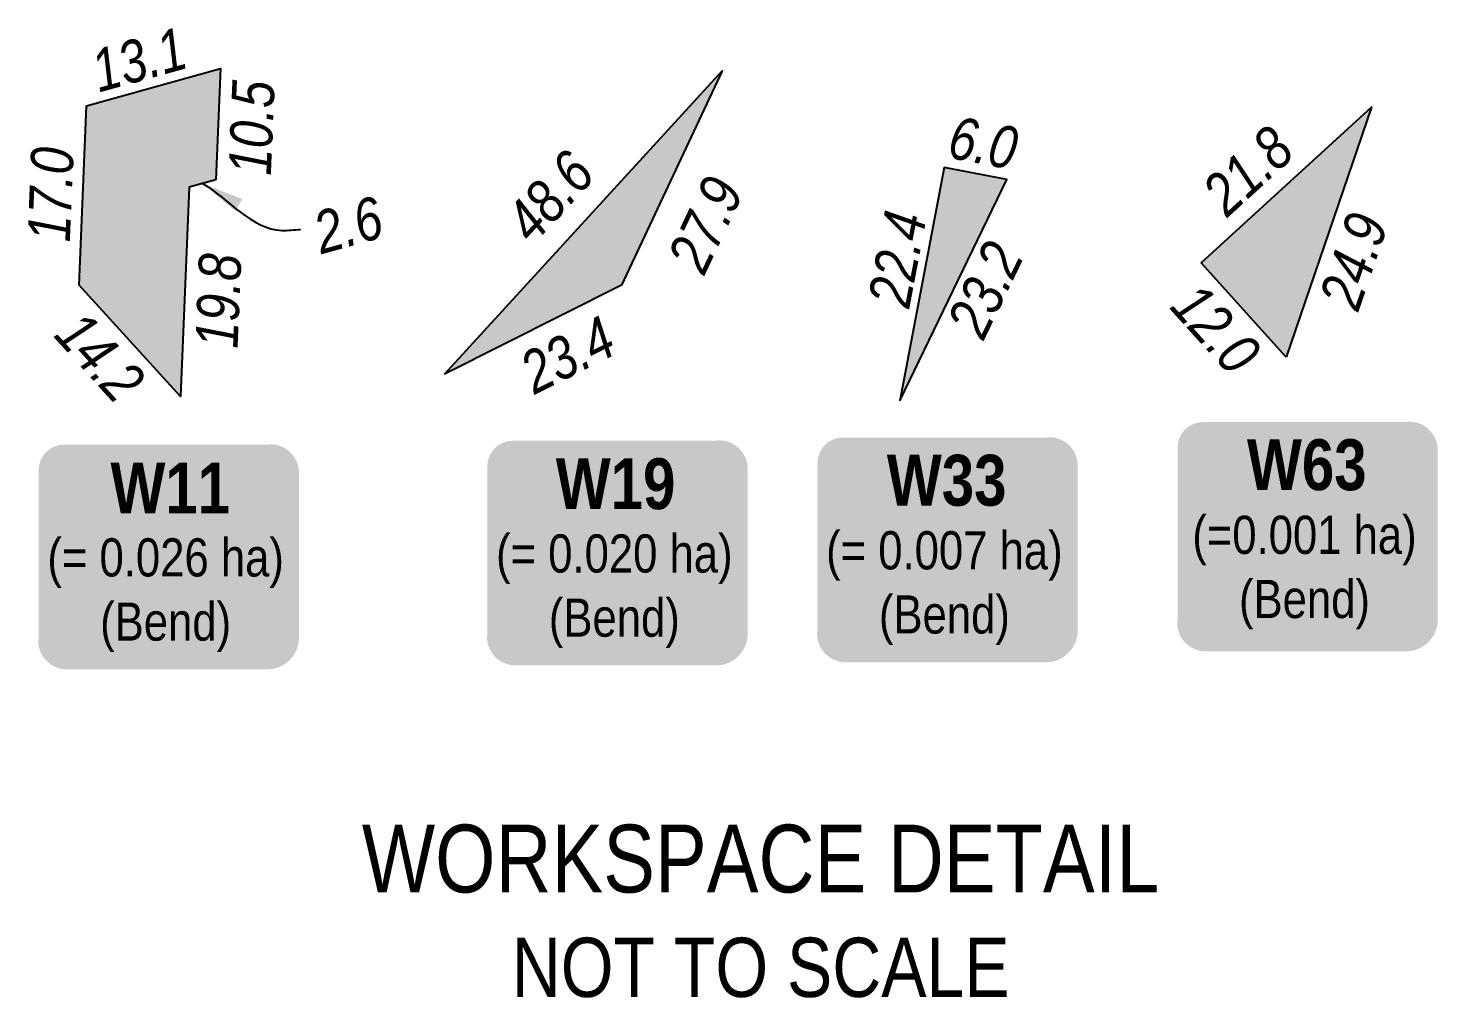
# Model space of a CAD drawing. Extents: x 355004 to 366534, y 6048595 to 6058688.
# Drawn here: x 360010.7 to 360343.7, y 6051089.2 to 6051318.1 of the extents above; entities that cross this region are included whole.
import ezdxf

# ---------------------------------------------------------------- set-up
doc = ezdxf.new("R2010")
doc.units = 0
doc.header["$LTSCALE"] = 5
for name, color, linetype in [('DETAIL-T', 7, 'Continuous'), ('P-TEMP-BLOCKS', 250, 'Continuous'), ('P-TEMP-BLUE', 146, 'Continuous')]:
    doc.layers.add(name, color=color, linetype=linetype)
doc.layers.add('P-TEMP-BLUE-H', color=7, linetype='Continuous', true_color=0x99e6ff)
doc.styles.add('240', font='ARIALN.TTF', dxfattribs={"height": 30})
doc.styles.add('80', font='ARIALN.TTF', dxfattribs={"height": 10})
doc.styles.add('80CG', font='ARIALN.TTF', dxfattribs={"height": 10})
doc.styles.add('BOLD', font='ARIALNB.TTF')
doc.dimstyles.new('Compass 5 000', dxfattribs={"dimscale": 5, "dimtxt": 9, "dimasz": 2, "dimexe": 0.2, "dimexo": 0.0625, "dimgap": 0.5, "dimtad": 0, "dimtih": 1, "dimtoh": 1, "dimzin": 0, "dimdsep": 46, "dimtxsty": '80CG', "dimcen": 0.1, "dimse1": 1, "dimse2": 1, "dimclrd": 256, "dimclrt": 256, "dimaunit": 1, "dimadec": 4, "dimazin": 0, "dimtfac": 0.06, "dimtofl": 0, "dimtmove": 0, "dimatfit": 1, "dimfxl": 0.2, "dimtolj": 1, "dimtzin": 0, "dimlwd": -1, "dimarcsym": 0})

# ---------------------------------------------------------------- blocks, each defined once
blk = doc.blocks.new('*U629')
at = {"true_color": 0x99e6ff}
h = blk.add_hatch(color=141, dxfattribs=at)
edge = h.paths.add_edge_path()
edge.add_line((-24, -33.07), (24, -33.07))
edge.add_arc((24, -27.07), 6, 270, 360)
edge.add_line((30, -27.07), (30, 12.5))
edge.add_arc((24, 12.5), 6, 0, 90)
edge.add_line((24, 18.5), (-24, 18.5))
edge.add_arc((-24, 12.5), 6, 90, 180)
edge.add_line((-30, 12.5), (-30, -27.07))
edge.add_arc((-24, -27.07), 6, 180, 270)
at = {"color": 250, "flags": 128}
blk.add_lwpolyline([(-24, -33.07, 3, 3, 0), (24, -33.07, 3, 3, 0.414214), (30, -27.07, 3, 3, 0), (30, 12.5, 3, 0, 0.414214), (24, 18.5, 0, 0, 0), (-24, 18.5, 0, 0, 0.414214), (-30, 12.5, 0, 0, 0), (-30, -27.07, 0, 3, 0.414214)], format="xyseb", close=True, dxfattribs=at)
at = {"flags": 128}
blk.add_lwpolyline([(-19.2, -4.14, 0, 7.5, 0), (0, 0, 0, 0, 0)], format="xyseb", dxfattribs=at)
at = {"color": 250}
for tag, p, height, style in [('TEMP_AREA_W1_001', (-9.21, 2.24), 12, 'BOLD'), ('ENTER_TEXT_001', (-30.66, -12.62), 9, '80')]:
    blk.add_attdef(tag, p, '', height=height, dxfattribs=dict(at, style=style))
blk = doc.blocks.new('*U630')
at = {"true_color": 0x99e6ff}
h = blk.add_hatch(color=141, dxfattribs=at)
edge = h.paths.add_edge_path()
edge.add_line((-24, -33.07), (24, -33.07))
edge.add_arc((24, -27.07), 6, 270, 360)
edge.add_line((30, -27.07), (30, 12.5))
edge.add_arc((24, 12.5), 6, 0, 90)
edge.add_line((24, 18.5), (-24, 18.5))
edge.add_arc((-24, 12.5), 6, 90, 180)
edge.add_line((-30, 12.5), (-30, -27.07))
edge.add_arc((-24, -27.07), 6, 180, 270)
at = {"color": 250, "flags": 128}
blk.add_lwpolyline([(-24, -33.07, 3, 3, 0), (24, -33.07, 3, 3, 0.414214), (30, -27.07, 3, 3, 0), (30, 12.5, 3, 0, 0.414214), (24, 18.5, 0, 0, 0), (-24, 18.5, 0, 0, 0.414214), (-30, 12.5, 0, 0, 0), (-30, -27.07, 0, 3, 0.414214)], format="xyseb", close=True, dxfattribs=at)
at = {"flags": 128}
blk.add_lwpolyline([(10.42, -19.34, 0, 7.5, 0), (0, 0, 0, 0, 0)], format="xyseb", dxfattribs=at)
at = {"color": 250}
for tag, p, height, style in [('TEMP_AREA_W1_001', (-9.21, 2.24), 12, 'BOLD'), ('ENTER_TEXT_001', (-30.66, -12.62), 9, '80')]:
    blk.add_attdef(tag, p, '', height=height, dxfattribs=dict(at, style=style))
blk = doc.blocks.new('*U655')
at = {"true_color": 0x99e6ff}
h = blk.add_hatch(color=141, dxfattribs=at)
edge = h.paths.add_edge_path()
edge.add_line((-24, -34.13), (24, -34.13))
edge.add_arc((24, -28.13), 6, 270, 360)
edge.add_line((30, -28.13), (30, 12.5))
edge.add_arc((24, 12.5), 6, 0, 90)
edge.add_line((24, 18.5), (-24, 18.5))
edge.add_arc((-24, 12.5), 6, 90, 180)
edge.add_line((-30, 12.5), (-30, -28.13))
edge.add_arc((-24, -28.13), 6, 180, 270)
at = {"color": 250, "flags": 128}
blk.add_lwpolyline([(-24, -34.13, 3, 3, 0), (24, -34.13, 3, 3, 0.414214), (30, -28.13, 3, 3, 0), (30, 12.5, 3, 0, 0.414214), (24, 18.5, 0, 0, 0), (-24, 18.5, 0, 0, 0.414214), (-30, 12.5, 0, 0, 0), (-30, -28.13, 0, 3, 0.414214)], format="xyseb", close=True, dxfattribs=at)
at = {"flags": 128}
blk.add_lwpolyline([(-0.55, -24.14, 0, 7.5, 0), (0, 0, 0, 0, 0)], format="xyseb", dxfattribs=at)
at = {"color": 250}
for tag, p, height, style in [('TEMP_AREA_W1_001', (-9.21, 2.24), 12, 'BOLD'), ('ENTER_TEXT_001', (-30.66, -12.62), 9, '80')]:
    blk.add_attdef(tag, p, '', height=height, dxfattribs=dict(at, style=style))
blk = doc.blocks.new('*U454')
at = {"true_color": 0x99e6ff}
h = blk.add_hatch(color=141, dxfattribs=at)
edge = h.paths.add_edge_path()
edge.add_line((-24, -33.07), (24, -33.07))
edge.add_arc((24, -27.07), 6, 270, 360)
edge.add_line((30, -27.07), (30, 12.5))
edge.add_arc((24, 12.5), 6, 0, 90)
edge.add_line((24, 18.5), (-24, 18.5))
edge.add_arc((-24, 12.5), 6, 90, 180)
edge.add_line((-30, 12.5), (-30, -27.07))
edge.add_arc((-24, -27.07), 6, 180, 270)
at = {"color": 250, "flags": 128}
blk.add_lwpolyline([(-24, -33.07, 3, 3, 0), (24, -33.07, 3, 3, 0.414214), (30, -27.07, 3, 3, 0), (30, 12.5, 3, 0, 0.414214), (24, 18.5, 0, 0, 0), (-24, 18.5, 0, 0, 0.414214), (-30, 12.5, 0, 0, 0), (-30, -27.07, 0, 3, 0.414214)], format="xyseb", close=True, dxfattribs=at)
at = {"flags": 128}
blk.add_lwpolyline([(-11.15, -15.39, 0, 7.5, 0), (0, 0, 0, 0, 0)], format="xyseb", dxfattribs=at)
at = {"color": 250}
for tag, p, height, style in [('TEMP_AREA_W1_001', (-9.21, 2.24), 12, 'BOLD'), ('ENTER_TEXT_001', (-30.66, -12.62), 9, '80')]:
    blk.add_attdef(tag, p, '', height=height, dxfattribs=dict(at, style=style))

msp = doc.modelspace()

# ---------------------------------------------------------------- hatches: boundary and pattern name
at = {"layer": 'P-TEMP-BLUE-H'}
h = msp.add_hatch(color=256, dxfattribs=at)
h.dxf.hatch_style = 1
h.paths.add_polyline_path([(360055.045, 6051282.298), (360048.719, 6051280.543), (360046.677, 6051231.154), (360022.75, 6051257.426), (360024.501, 6051299.76), (360056.13, 6051308.534)])
h = msp.add_hatch(color=256, dxfattribs=at)
h.dxf.hatch_style = 1
h.paths.add_polyline_path([(360109.056, 6051236.426), (360174.672, 6051308.016), (360150.888, 6051257.436)])
h = msp.add_hatch(color=256, dxfattribs=at)
h.dxf.hatch_style = 1
h.paths.add_polyline_path([(360307.866, 6051240.42), (360287.772, 6051262.682), (360328.04, 6051299.399)])
h = msp.add_hatch(color=256, dxfattribs=at)
h.dxf.hatch_style = 1
h.paths.add_polyline_path([(360216.592, 6051230.116), (360241.855, 6051282.374), (360227.1, 6051285.189)])

# ---------------------------------------------------------------- linework, layer by layer
at = {"layer": 'P-TEMP-BLUE', "flags": 128}
for points in [[(360055.045, 6051282.298), (360048.719, 6051280.543), (360046.677, 6051231.154), (360022.75, 6051257.426), (360024.501, 6051299.76), (360056.13, 6051308.534), (360055.045, 6051282.298)], [(360109.056, 6051236.426), (360174.672, 6051308.016), (360150.888, 6051257.436)], [(360307.866, 6051240.42), (360287.772, 6051262.682), (360328.04, 6051299.399)], [(360216.592, 6051230.116), (360241.855, 6051282.374), (360227.1, 6051285.189)]]:
    msp.add_lwpolyline(points, close=True, dxfattribs=at)

# ---------------------------------------------------------------- block references
at = {"layer": 'P-TEMP-BLOCKS'}
ref = msp.add_blockref('*U655', (360312.185, 6051206.603), dxfattribs=dict(at, xscale=0.99966497, yscale=0.99966497, zscale=0.99966497))
ref.add_attrib('TEMP_AREA_W1_001', 'W63', (360298.602, 6051209.031), dxfattribs={"layer": '0', "color": 250, "height": 11.996, "style": 'BOLD'})
ref.add_attrib('ENTER_TEXT_001', '(=0.001 ha)', (360285.685, 6051193.984), dxfattribs={"layer": '0', "color": 250, "height": 8.99698, "style": '80'})
ref.add_attrib('ENTER_TEXT_002', '(Bend)', (360296.723, 6051178.836), dxfattribs={"layer": '0', "color": 250, "height": 8.997, "style": '80'})
ref = msp.add_blockref('*U454', (360227.132, 6051202.951), dxfattribs=dict(at, xscale=0.99966497, yscale=0.99966497, zscale=0.99966497))
ref.add_attrib('TEMP_AREA_W1_001', 'W33', (360213.548, 6051205.378), dxfattribs={"layer": '0', "color": 250, "height": 11.996, "style": 'BOLD'})
ref.add_attrib('ENTER_TEXT_001', '(= 0.007 ha)', (360199.199, 6051190.331), dxfattribs={"layer": '0', "color": 250, "height": 8.99698, "style": '80'})
ref.add_attrib('ENTER_TEXT_002', '(Bend)', (360211.669, 6051175.183), dxfattribs={"layer": '0', "color": 250, "height": 8.997, "style": '80'})
ref = msp.add_blockref('*U630', (360043.194, 6051201.269), dxfattribs=dict(at, xscale=0.99966497, yscale=0.99966497, zscale=0.99966497))
ref.add_attrib('TEMP_AREA_W1_001', 'W11', (360030.163, 6051203.512), dxfattribs={"layer": '0', "color": 250, "height": 11.996, "style": 'BOLD'})
ref.add_attrib('ENTER_TEXT_001', '(= 0.026 ha)', (360015.261, 6051188.649), dxfattribs={"layer": '0', "color": 250, "height": 8.99699, "style": '80'})
ref.add_attrib('ENTER_TEXT_002', '(Bend)', (360027.732, 6051173.501), dxfattribs={"layer": '0', "color": 250, "height": 8.997, "style": '80'})
ref = msp.add_blockref('*U629', (360149.174, 6051202.198), dxfattribs=dict(at, xscale=0.99966497, yscale=0.99966497, zscale=0.99966497))
ref.add_attrib('TEMP_AREA_W1_001', 'W19', (360135.345, 6051204.544), dxfattribs={"layer": '0', "color": 250, "height": 11.996, "style": 'BOLD'})
ref.add_attrib('ENTER_TEXT_001', '(= 0.020 ha)', (360121.241, 6051189.578), dxfattribs={"layer": '0', "color": 250, "height": 8.99699, "style": '80'})
ref.add_attrib('ENTER_TEXT_002', '(Bend)', (360133.711, 6051174.43), dxfattribs={"layer": '0', "color": 250, "height": 8.997, "style": '80'})

# ---------------------------------------------------------------- texts
at = {"layer": 'DETAIL-T', "color": 3, "insert": (360183.732, 6051109.616), "char_height": 16, "width": 401.373, "attachment_point": 5, "style": '80CG'}
msp.add_mtext('WORKSPACE DETAIL\\P{\\H0.87471x;NOT TO SCALE}', dxfattribs=at)
at = {"layer": 'P-TEMP-BLUE', "char_height": 10, "attachment_point": 5, "style": '240'}
for s, insert, rotation in [('\\pt130,140;{\\fArial Narrow|b0|i1|c0|p34;13.1}', (360036.888, 6051310.616), 15.50396), ('{\\fArial Narrow|b0|i1|c0|p34;10.5}', (360063.575, 6051294.57), 87.63192), ('\\pt130,140;{\\fArial Narrow|b0|i1|c0|p34;6.0}', (360236.284, 6051290.961), 349.19794), ('\\pt130,140;{\\fArial Narrow|b0|i1|c0|p34;21.8}', (360298.837, 6051284.394), 42.35869), ('\\pt130,140;{\\fArial Narrow|b0|i1|c0|p34;17.0}', (360016.096, 6051278.846), 87.63192), ('\\pt130,140;{\\fArial Narrow|b0|i1|c0|p34;48.6}', (360133.918, 6051278.305), 47.19211), ('\\pt130,140;{\\fArial Narrow|b0|i1|c0|p34;27.9}', (360170.742, 6051271.755), 64.66743), ('\\pt130,140;{\\fArial Narrow|b0|i1|c0|p34;2.6}', (360086.32, 6051271.565), 15.50396), ('\\pt130,140;{\\fArial Narrow|b0|i1|c0|p34;22.4}', (360215.995, 6051263.635), 79.19794), ('\\pt130,140;{\\fArial Narrow|b0|i1|c0|p34;24.9}', (360323.832, 6051263.126), 71.1167), ('\\pt130,140;{\\fArial Narrow|b0|i1|c0|p34;23.2}', (360236.809, 6051256.39), 64.2), ('\\pt130,140;{\\fArial Narrow|b0|i1|c0|p34;19.8}', (360055.713, 6051253.72), 87.63192), ('\\pt130,140;{\\fArial Narrow|b0|i1|c0|p34;12.0}', (360291.221, 6051247.126), 312.06976), ('\\pt130,140;{\\fArial Narrow|b0|i1|c0|p34;14.2}', (360027.722, 6051240.516), 312.32522), ('\\pt130,140;{\\fArial Narrow|b0|i1|c0|p34;23.4}', (360138.125, 6051240.918), 26.54666)]:
    msp.add_mtext_dynamic_manual_height_columns(s, width=19.32885, gutter_width=45, heights=[0], dxfattribs=dict(at, insert=insert, rotation=rotation))

# ---------------------------------------------------------------- leaders
at = {"layer": 'P-TEMP-BLUE', "path_type": 1}
msp.add_leader([(360051.882, 6051281.42), (360070.613, 6051270.331), (360075.062, 6051270.578)], dimstyle='Compass 5 000', override={"dimgap": 0.5, "dimtad": 0}, dxfattribs=at)

doc.saveas('drawing.dxf')
